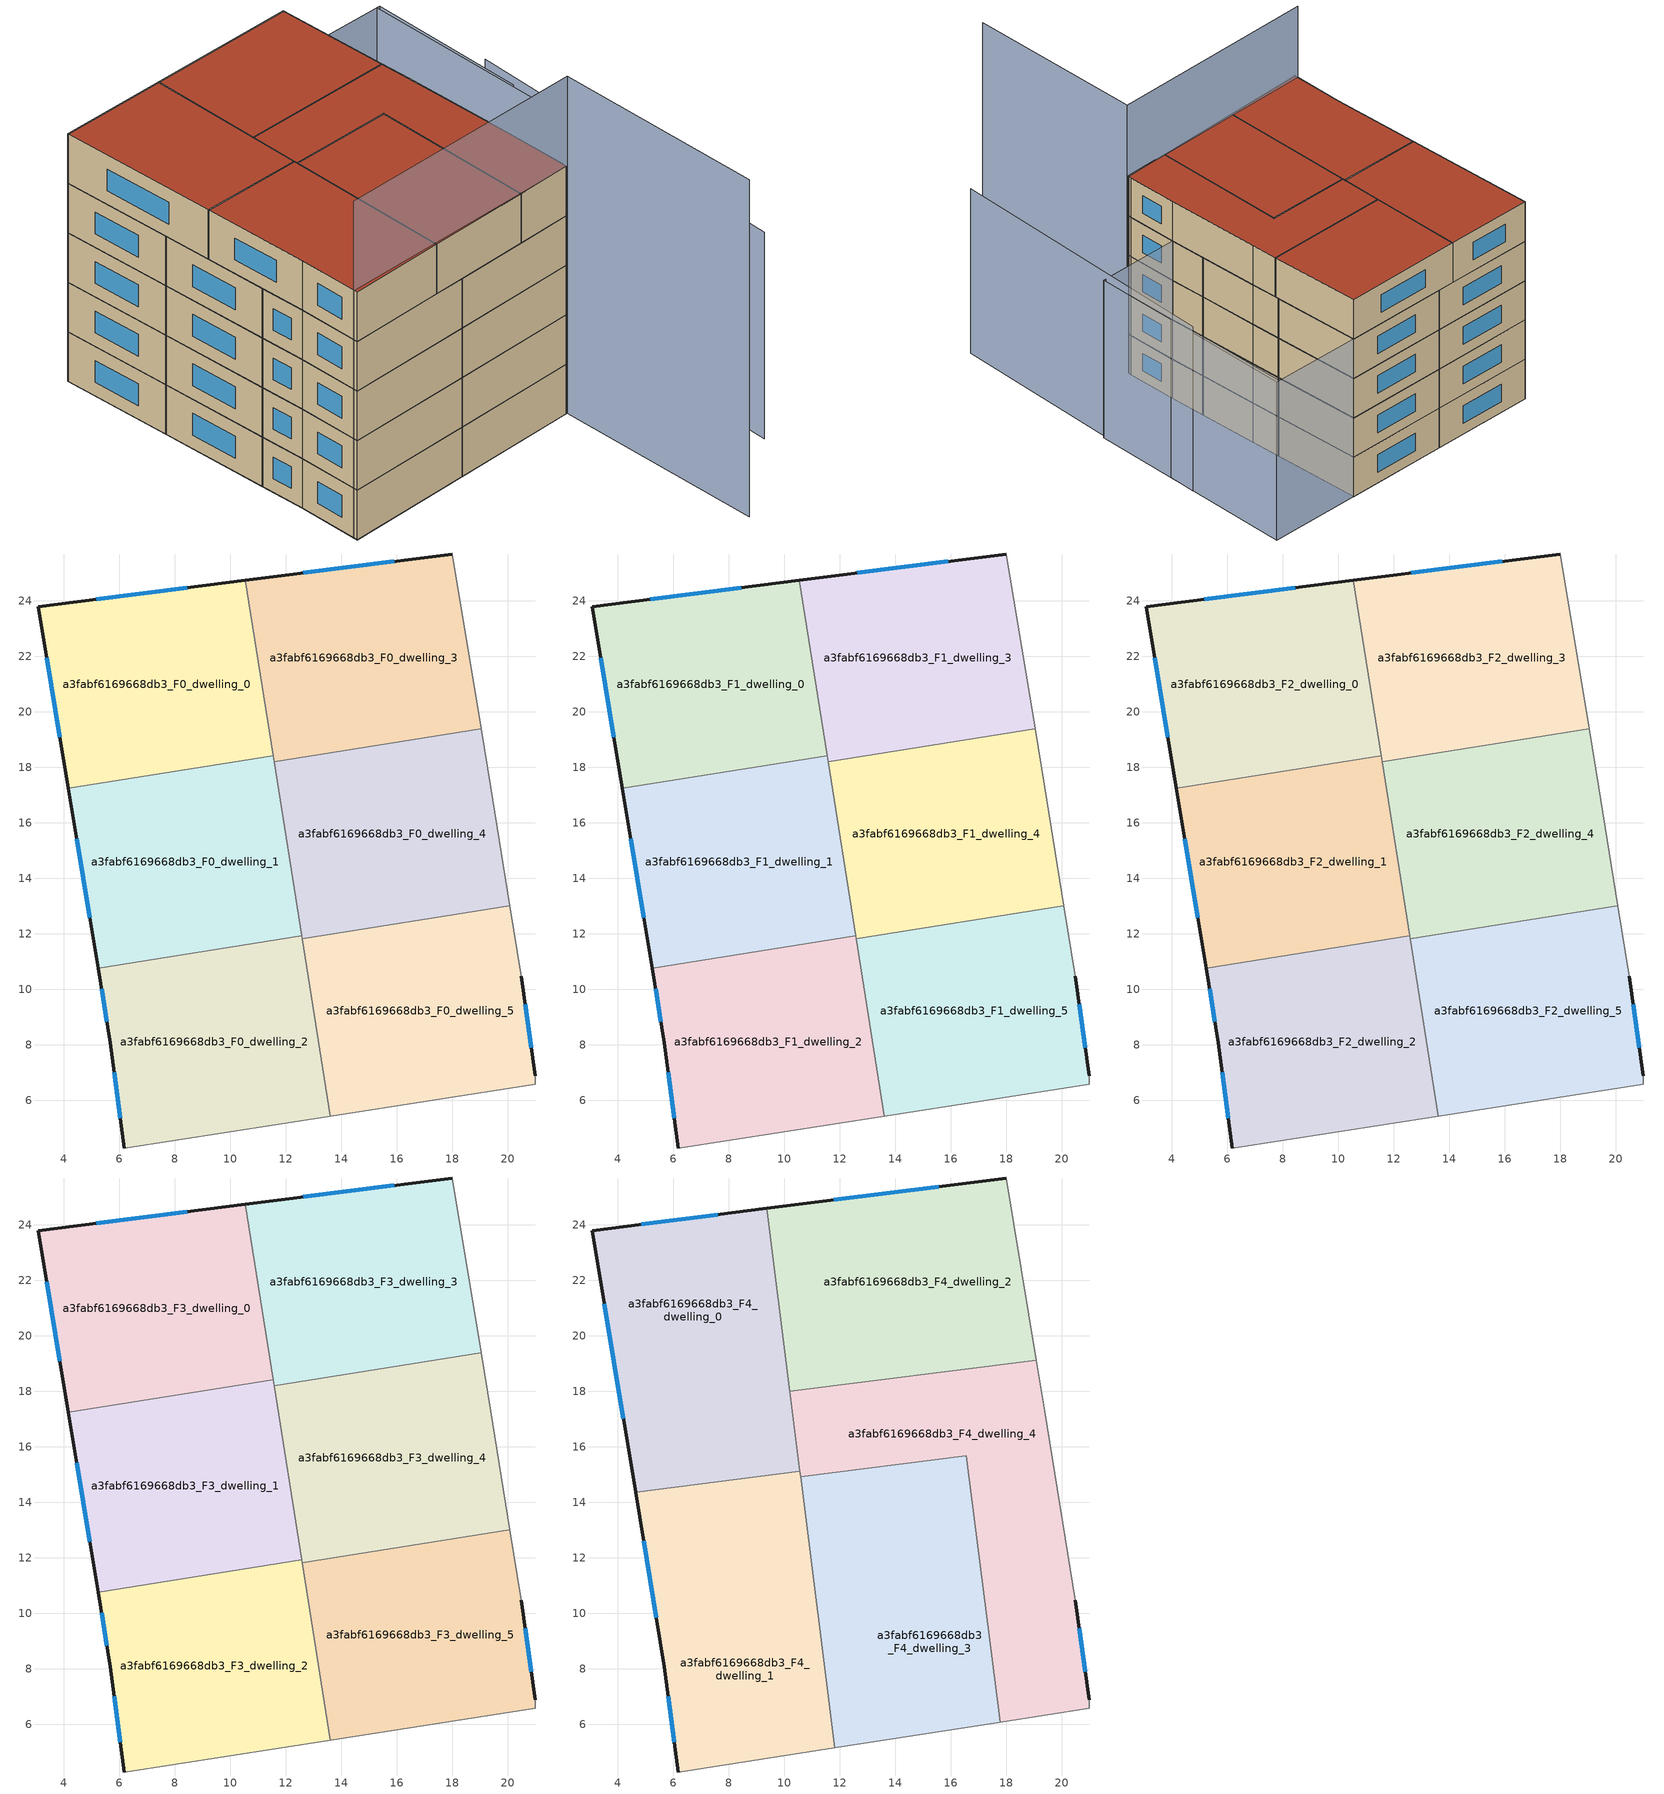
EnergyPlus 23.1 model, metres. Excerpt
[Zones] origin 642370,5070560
a3fabf6169668db3_F0_dwelling_0
 floor ground (EU_floor_Construction): 11.55,18.41 10.55,24.75 3.08,23.79 4.16,17.24 z0
 wall outside (EU_wall_Construction): 4.16,17.24 3.08,23.79 10.55,24.75 z0:3
 wall to a3fabf6169668db3_F0_dwelling_3 (EU_wall_Construction): 10.55,24.75 11.55,18.41 z0:3
 wall to a3fabf6169668db3_F0_dwelling_1 (EU_wall_Construction): 11.55,18.41 4.16,17.24 z0:3
 window (EU_Window_Construction): 3.86,19.08 3.38,21.96 / 5.17,24.06 8.45,24.48 z0.84:2.16
a3fabf6169668db3_F0_dwelling_1
 floor ground (EU_floor_Construction): 12.58,11.93 11.55,18.41 4.16,17.24 5.23,10.77 z0
 wall outside (EU_wall_Construction): 5.23,10.77 4.16,17.24 z0:3
 wall to a3fabf6169668db3_F0_dwelling_2 (EU_wall_Construction): 12.58,11.93 5.23,10.77 z0:3
 wall to a3fabf6169668db3_F0_dwelling_4 (EU_wall_Construction): 11.58,18.21 12.58,11.93 z0:3
 wall to a3fabf6169668db3_F0_dwelling_3 (EU_wall_Construction): 11.55,18.41 11.58,18.21 z0:3
 window (EU_Window_Construction): 4.93,12.58 4.46,15.43 z0.84:2.16
a3fabf6169668db3_F0_dwelling_2
 floor ground (EU_floor_Construction): 13.61,5.43 12.58,11.93 5.23,10.77 5.68,8.08 6.18,4.28 z0
 wall outside (EU_wall_Construction): 6.18,4.28 5.68,8.08 5.23,10.77 z0:3
 wall adiabatic (EU_wall_Construction): 13.61,5.43 6.18,4.28 z0:3
 wall to a3fabf6169668db3_F0_dwelling_5 (EU_wall_Construction): 12.6,11.82 13.61,5.43 z0:3
 wall to a3fabf6169668db3_F0_dwelling_4 (EU_wall_Construction): 12.58,11.93 12.6,11.82 z0:3
 window (EU_Window_Construction): 5.55,8.83 5.36,10.01 / 6.04,5.35 5.82,7.02 z0.84:2.16
a3fabf6169668db3_F0_dwelling_3
 floor ground (EU_floor_Construction): 19.04,19.39 17.99,25.69 10.55,24.75 11.58,18.21 z0
 wall outside (EU_wall_Construction): 10.55,24.75 17.99,25.69 z0:3
 wall adiabatic (EU_wall_Construction): 17.99,25.69 19.04,19.39 z0:3
 wall to a3fabf6169668db3_F0_dwelling_4 (EU_wall_Construction): 19.04,19.39 11.58,18.21 z0:3
 window (EU_Window_Construction): 12.63,25.01 15.91,25.43 z0.84:2.16
a3fabf6169668db3_F0_dwelling_4
 floor ground (EU_floor_Construction): 20.08,13 19.39,17.29 19.04,19.39 11.58,18.21 12.6,11.82 z0
 wall adiabatic (EU_wall_Construction): 19.04,19.39 19.39,17.29 20.08,13 z0:3
 wall to a3fabf6169668db3_F0_dwelling_5 (EU_wall_Construction): 20.08,13 12.6,11.82 z0:3
a3fabf6169668db3_F0_dwelling_5
 floor ground (EU_floor_Construction): 20.99,6.58 20.99,6.88 20.49,10.48 20.08,13 12.6,11.82 13.61,5.43 z0
 wall outside (EU_wall_Construction): 20.49,10.48 20.99,6.88 z0:3
 wall adiabatic (EU_wall_Construction): 20.08,13 20.49,10.48 / 20.99,6.88 20.99,6.58 13.61,5.43 z0:3
 window (EU_Window_Construction): 20.63,9.47 20.85,7.89 z0.84:2.16
a3fabf6169668db3_F1_dwelling_0
 floor to a3fabf6169668db3_F0_dwelling_0 (EU_floor_Construction): 11.55,18.41 10.55,24.75 3.08,23.79 4.16,17.24 z3
 wall outside (EU_wall_Construction): 4.16,17.24 3.08,23.79 10.55,24.75 z3:6
 wall to a3fabf6169668db3_F1_dwelling_3 (EU_wall_Construction): 10.55,24.75 11.55,18.41 z3:6
 wall to a3fabf6169668db3_F1_dwelling_1 (EU_wall_Construction): 11.55,18.41 4.16,17.24 z3:6
 window (EU_Window_Construction): 3.86,19.08 3.38,21.96 / 5.17,24.06 8.45,24.48 z3.84:5.16
a3fabf6169668db3_F1_dwelling_1
 floor to a3fabf6169668db3_F0_dwelling_1 (EU_floor_Construction): 12.58,11.93 11.55,18.41 4.16,17.24 5.23,10.77 z3
 wall outside (EU_wall_Construction): 5.23,10.77 4.16,17.24 z3:6
 wall to a3fabf6169668db3_F1_dwelling_2 (EU_wall_Construction): 12.58,11.93 5.23,10.77 z3:6
 wall to a3fabf6169668db3_F1_dwelling_4 (EU_wall_Construction): 11.58,18.21 12.58,11.93 z3:6
 wall to a3fabf6169668db3_F1_dwelling_3 (EU_wall_Construction): 11.55,18.41 11.58,18.21 z3:6
 window (EU_Window_Construction): 4.93,12.58 4.46,15.43 z3.84:5.16
a3fabf6169668db3_F1_dwelling_2
 floor to a3fabf6169668db3_F0_dwelling_2 (EU_floor_Construction): 13.61,5.43 12.58,11.93 5.23,10.77 5.68,8.08 6.18,4.28 z3
 wall outside (EU_wall_Construction): 6.18,4.28 5.68,8.08 5.23,10.77 z3:6
 wall adiabatic (EU_wall_Construction): 13.61,5.43 6.18,4.28 z3:6
 wall to a3fabf6169668db3_F1_dwelling_5 (EU_wall_Construction): 12.6,11.82 13.61,5.43 z3:6
 wall to a3fabf6169668db3_F1_dwelling_4 (EU_wall_Construction): 12.58,11.93 12.6,11.82 z3:6
 window (EU_Window_Construction): 5.55,8.83 5.36,10.01 / 6.04,5.35 5.82,7.02 z3.84:5.16
a3fabf6169668db3_F1_dwelling_3
 floor to a3fabf6169668db3_F0_dwelling_3 (EU_floor_Construction): 19.04,19.39 17.99,25.69 10.55,24.75 11.58,18.21 z3
 wall outside (EU_wall_Construction): 10.55,24.75 17.99,25.69 z3:6
 wall adiabatic (EU_wall_Construction): 17.99,25.69 19.04,19.39 z3:6
 wall to a3fabf6169668db3_F1_dwelling_4 (EU_wall_Construction): 19.04,19.39 11.58,18.21 z3:6
 window (EU_Window_Construction): 12.63,25.01 15.91,25.43 z3.84:5.16
a3fabf6169668db3_F1_dwelling_4
 floor to a3fabf6169668db3_F0_dwelling_4 (EU_floor_Construction): 20.08,13 19.39,17.29 19.04,19.39 11.58,18.21 12.6,11.82 z3
 wall adiabatic (EU_wall_Construction): 19.04,19.39 19.39,17.29 20.08,13 z3:6
 wall to a3fabf6169668db3_F1_dwelling_5 (EU_wall_Construction): 20.08,13 12.6,11.82 z3:6
a3fabf6169668db3_F1_dwelling_5
 floor to a3fabf6169668db3_F0_dwelling_5 (EU_floor_Construction): 20.99,6.58 20.99,6.88 20.49,10.48 20.08,13 12.6,11.82 13.61,5.43 z3
 wall outside (EU_wall_Construction): 20.49,10.48 20.99,6.88 z3:6
 wall adiabatic (EU_wall_Construction): 20.08,13 20.49,10.48 / 20.99,6.88 20.99,6.58 13.61,5.43 z3:6
 window (EU_Window_Construction): 20.63,9.47 20.85,7.89 z3.84:5.16
a3fabf6169668db3_F2_dwelling_0
 floor to a3fabf6169668db3_F1_dwelling_0 (EU_floor_Construction): 11.55,18.41 10.55,24.75 3.08,23.79 4.16,17.24 z6
 wall outside (EU_wall_Construction): 4.16,17.24 3.08,23.79 10.55,24.75 z6:9
 wall to a3fabf6169668db3_F2_dwelling_3 (EU_wall_Construction): 10.55,24.75 11.55,18.41 z6:9
 wall to a3fabf6169668db3_F2_dwelling_1 (EU_wall_Construction): 11.55,18.41 4.16,17.24 z6:9
 window (EU_Window_Construction): 3.86,19.08 3.38,21.96 / 5.17,24.06 8.45,24.48 z6.84:8.16
a3fabf6169668db3_F2_dwelling_1
 floor to a3fabf6169668db3_F1_dwelling_1 (EU_floor_Construction): 12.58,11.93 11.55,18.41 4.16,17.24 5.23,10.77 z6
 wall outside (EU_wall_Construction): 5.23,10.77 4.16,17.24 z6:9
 wall to a3fabf6169668db3_F2_dwelling_2 (EU_wall_Construction): 12.58,11.93 5.23,10.77 z6:9
 wall to a3fabf6169668db3_F2_dwelling_4 (EU_wall_Construction): 11.58,18.21 12.58,11.93 z6:9
 wall to a3fabf6169668db3_F2_dwelling_3 (EU_wall_Construction): 11.55,18.41 11.58,18.21 z6:9
 window (EU_Window_Construction): 4.93,12.58 4.46,15.43 z6.84:8.16
a3fabf6169668db3_F2_dwelling_2
 floor to a3fabf6169668db3_F1_dwelling_2 (EU_floor_Construction): 13.61,5.43 12.58,11.93 5.23,10.77 5.68,8.08 6.18,4.28 z6
 wall outside (EU_wall_Construction): 6.18,4.28 5.68,8.08 5.23,10.77 z6:9
 wall adiabatic (EU_wall_Construction): 13.61,5.43 6.18,4.28 z6:9
 wall to a3fabf6169668db3_F2_dwelling_5 (EU_wall_Construction): 12.6,11.82 13.61,5.43 z6:9
 wall to a3fabf6169668db3_F2_dwelling_4 (EU_wall_Construction): 12.58,11.93 12.6,11.82 z6:9
 window (EU_Window_Construction): 5.55,8.83 5.36,10.01 / 6.04,5.35 5.82,7.02 z6.84:8.16
a3fabf6169668db3_F2_dwelling_3
 floor to a3fabf6169668db3_F1_dwelling_3 (EU_floor_Construction): 19.04,19.39 17.99,25.69 10.55,24.75 11.58,18.21 z6
 wall outside (EU_wall_Construction): 10.55,24.75 17.99,25.69 z6:9
 wall adiabatic (EU_wall_Construction): 17.99,25.69 19.04,19.39 z6:9
 wall to a3fabf6169668db3_F2_dwelling_4 (EU_wall_Construction): 19.04,19.39 11.58,18.21 z6:9
 window (EU_Window_Construction): 12.63,25.01 15.91,25.43 z6.84:8.16
a3fabf6169668db3_F2_dwelling_4
 floor to a3fabf6169668db3_F1_dwelling_4 (EU_floor_Construction): 20.08,13 19.39,17.29 19.04,19.39 11.58,18.21 12.6,11.82 z6
 wall adiabatic (EU_wall_Construction): 19.04,19.39 19.39,17.29 20.08,13 z6:9
 wall to a3fabf6169668db3_F2_dwelling_5 (EU_wall_Construction): 20.08,13 12.6,11.82 z6:9
a3fabf6169668db3_F2_dwelling_5
 floor to a3fabf6169668db3_F1_dwelling_5 (EU_floor_Construction): 20.99,6.58 20.99,6.88 20.49,10.48 20.08,13 12.6,11.82 13.61,5.43 z6
 wall outside (EU_wall_Construction): 20.49,10.48 20.99,6.88 z6:9
 wall adiabatic (EU_wall_Construction): 20.08,13 20.49,10.48 / 20.99,6.88 20.99,6.58 13.61,5.43 z6:9
 window (EU_Window_Construction): 20.63,9.47 20.85,7.89 z6.84:8.16
a3fabf6169668db3_F3_dwelling_0
 floor to a3fabf6169668db3_F2_dwelling_0 (EU_floor_Construction): 11.55,18.41 10.55,24.75 3.08,23.79 4.16,17.24 z9
 wall outside (EU_wall_Construction): 4.16,17.24 3.08,23.79 10.55,24.75 z9:12
 wall to a3fabf6169668db3_F3_dwelling_3 (EU_wall_Construction): 10.55,24.75 11.55,18.41 z9:12
 wall to a3fabf6169668db3_F3_dwelling_1 (EU_wall_Construction): 11.55,18.41 4.16,17.24 z9:12
 window (EU_Window_Construction): 3.86,19.08 3.38,21.96 / 5.17,24.06 8.45,24.48 z9.84:11.16
a3fabf6169668db3_F3_dwelling_1
 floor to a3fabf6169668db3_F2_dwelling_1 (EU_floor_Construction): 12.58,11.93 11.55,18.41 4.16,17.24 5.23,10.77 z9
 wall outside (EU_wall_Construction): 5.23,10.77 4.16,17.24 z9:12
 wall to a3fabf6169668db3_F3_dwelling_2 (EU_wall_Construction): 12.58,11.93 5.23,10.77 z9:12
 wall to a3fabf6169668db3_F3_dwelling_4 (EU_wall_Construction): 11.58,18.21 12.58,11.93 z9:12
 wall to a3fabf6169668db3_F3_dwelling_3 (EU_wall_Construction): 11.55,18.41 11.58,18.21 z9:12
 window (EU_Window_Construction): 4.93,12.58 4.46,15.43 z9.84:11.16
a3fabf6169668db3_F3_dwelling_2
 floor to a3fabf6169668db3_F2_dwelling_2 (EU_floor_Construction): 13.61,5.43 12.58,11.93 5.23,10.77 5.68,8.08 6.18,4.28 z9
 wall outside (EU_wall_Construction): 6.18,4.28 5.68,8.08 5.23,10.77 z9:12
 wall adiabatic (EU_wall_Construction): 13.61,5.43 6.18,4.28 z9:12
 wall to a3fabf6169668db3_F3_dwelling_5 (EU_wall_Construction): 12.6,11.82 13.61,5.43 z9:12
 wall to a3fabf6169668db3_F3_dwelling_4 (EU_wall_Construction): 12.58,11.93 12.6,11.82 z9:12
 window (EU_Window_Construction): 5.55,8.83 5.36,10.01 / 6.04,5.35 5.82,7.02 z9.84:11.16
a3fabf6169668db3_F3_dwelling_3
 floor to a3fabf6169668db3_F2_dwelling_3 (EU_floor_Construction): 19.04,19.39 17.99,25.69 10.55,24.75 11.58,18.21 z9
 wall outside (EU_wall_Construction): 10.55,24.75 17.99,25.69 z9:12
 wall adiabatic (EU_wall_Construction): 17.99,25.69 19.04,19.39 z9:12
 wall to a3fabf6169668db3_F3_dwelling_4 (EU_wall_Construction): 19.04,19.39 11.58,18.21 z9:12
 window (EU_Window_Construction): 12.63,25.01 15.91,25.43 z9.84:11.16
a3fabf6169668db3_F3_dwelling_4
 floor to a3fabf6169668db3_F2_dwelling_4 (EU_floor_Construction): 20.08,13 19.39,17.29 19.04,19.39 11.58,18.21 12.6,11.82 z9
 wall adiabatic (EU_wall_Construction): 19.04,19.39 19.39,17.29 20.08,13 z9:12
 wall to a3fabf6169668db3_F3_dwelling_5 (EU_wall_Construction): 20.08,13 12.6,11.82 z9:12
a3fabf6169668db3_F3_dwelling_5
 floor to a3fabf6169668db3_F2_dwelling_5 (EU_floor_Construction): 20.99,6.58 20.99,6.88 20.49,10.48 20.08,13 12.6,11.82 13.61,5.43 z9
 wall outside (EU_wall_Construction): 20.49,10.48 20.99,6.88 z9:12
 wall adiabatic (EU_wall_Construction): 20.08,13 20.49,10.48 / 20.99,6.88 20.99,6.58 13.61,5.43 z9:12
 window (EU_Window_Construction): 20.63,9.47 20.85,7.89 z9.84:11.16
a3fabf6169668db3_F4_dwelling_0
 floor to a3fabf6169668db3_F3_dwelling_0 (EU_floor_Construction): 10.17,18.2 9.36,24.59 3.08,23.79 4.16,17.24 z12
 floor to a3fabf6169668db3_F3_dwelling_1 (EU_floor_Construction): 10.56,15.12 10.17,18.2 4.16,17.24 4.64,14.37 z12
 wall outside (EU_wall_Construction): 4.64,14.37 3.08,23.79 9.36,24.59 z12:15
 wall to a3fabf6169668db3_F4_dwelling_1 (EU_wall_Construction): 10.56,15.12 4.64,14.37 z12:15
 wall to a3fabf6169668db3_F4_dwelling_2 (EU_wall_Construction): 9.36,24.59 10.2,18 z12:15
 wall to a3fabf6169668db3_F4_dwelling_4 (EU_wall_Construction): 10.2,18 10.56,15.12 z12:15
 window (EU_Window_Construction): 4.2,17.01 3.52,21.15 / 4.84,24.02 7.6,24.37 z12.84:14.16
 roof outside (EU_roof_Construction): 9.36,24.59 10.56,15.12 4.64,14.37 3.08,23.79 z15
a3fabf6169668db3_F4_dwelling_1
 floor to a3fabf6169668db3_F3_dwelling_2 (EU_floor_Construction): 11.82,5.16 11,11.68 5.23,10.77 5.68,8.08 6.18,4.28 z12
 floor to a3fabf6169668db3_F3_dwelling_1 (EU_floor_Construction): 11,11.68 10.56,15.12 4.64,14.37 5.23,10.77 z12
 wall outside (EU_wall_Construction): 6.18,4.28 5.68,8.08 4.64,14.37 z12:15
 wall adiabatic (EU_wall_Construction): 11.82,5.16 6.18,4.28 z12:15
 wall to a3fabf6169668db3_F4_dwelling_3 (EU_wall_Construction): 10.59,14.92 11.82,5.16 z12:15
 wall to a3fabf6169668db3_F4_dwelling_4 (EU_wall_Construction): 10.56,15.12 10.59,14.92 z12:15
 window (EU_Window_Construction): 6.04,5.35 5.82,7.02 / 5.39,9.84 4.93,12.61 z12.84:14.16
 roof outside (EU_roof_Construction): 10.56,15.12 11.82,5.16 6.18,4.28 5.68,8.08 4.64,14.37 z15
a3fabf6169668db3_F4_dwelling_2
 floor to a3fabf6169668db3_F3_dwelling_3 (EU_floor_Construction): 19.04,19.39 17.99,25.69 10.55,24.74 11.58,18.21 z12
 floor to a3fabf6169668db3_F3_dwelling_0 (EU_floor_Construction): 11.55,18.41 10.55,24.74 9.36,24.59 10.17,18.2 z12
 floor to a3fabf6169668db3_F3_dwelling_4 (EU_floor_Construction): 19.08,19.12 19.04,19.39 11.58,18.21 11.59,18.17 z12
 floor to a3fabf6169668db3_F3_dwelling_1 (EU_floor_Construction): 11.59,18.17 11.55,18.41 10.17,18.2 10.2,18 z12
 wall outside (EU_wall_Construction): 9.36,24.59 17.99,25.69 z12:15
 wall adiabatic (EU_wall_Construction): 17.99,25.69 19.08,19.12 z12:15
 wall to a3fabf6169668db3_F4_dwelling_4 (EU_wall_Construction): 19.08,19.12 10.2,18 z12:15
 window (EU_Window_Construction): 11.78,24.9 15.57,25.38 z12.84:14.16
 roof outside (EU_roof_Construction): 17.99,25.69 19.08,19.12 10.2,18 9.36,24.59 z15
a3fabf6169668db3_F4_dwelling_3
 floor to a3fabf6169668db3_F3_dwelling_2 (EU_floor_Construction): 13.61,5.43 12.58,11.93 11,11.68 11.82,5.16 z12
 floor to a3fabf6169668db3_F3_dwelling_5 (EU_floor_Construction): 17.78,6.08 16.96,12.51 12.6,11.82 13.61,5.43 z12
 floor to a3fabf6169668db3_F3_dwelling_4 (EU_floor_Construction): 16.96,12.51 16.56,15.67 12.08,15.11 12.58,11.93 12.6,11.82 z12
 floor to a3fabf6169668db3_F3_dwelling_1 (EU_floor_Construction): 12.58,11.93 12.08,15.11 10.59,14.92 11,11.68 z12
 wall to a3fabf6169668db3_F4_dwelling_4 (EU_wall_Construction): 10.59,14.92 16.56,15.67 17.78,6.08 z12:15
 wall adiabatic (EU_wall_Construction): 17.78,6.08 11.82,5.16 z12:15
 roof outside (EU_roof_Construction): 16.56,15.67 17.78,6.08 11.82,5.16 10.59,14.92 z15
a3fabf6169668db3_F4_dwelling_4
 floor to a3fabf6169668db3_F3_dwelling_4 (EU_floor_Construction): 20.08,13 19.39,17.29 19.08,19.12 11.59,18.17 12.08,15.11 16.56,15.67 16.96,12.51 z12
 floor to a3fabf6169668db3_F3_dwelling_5 (EU_floor_Construction): 20.99,6.58 20.99,6.88 20.49,10.48 20.08,13 16.96,12.51 17.78,6.08 z12
 floor to a3fabf6169668db3_F3_dwelling_1 (EU_floor_Construction): 12.08,15.11 11.59,18.17 10.2,18 10.59,14.92 z12
 wall outside (EU_wall_Construction): 20.49,10.48 20.99,6.88 z12:15
 wall adiabatic (EU_wall_Construction): 20.99,6.88 20.99,6.58 17.78,6.08 / 19.08,19.12 19.39,17.29 20.49,10.48 z12:15
 window (EU_Window_Construction): 20.63,9.47 20.85,7.89 z12.84:14.16
 roof outside (EU_roof_Construction): 19.08,19.12 19.39,17.29 20.49,10.48 20.99,6.88 20.99,6.58 17.78,6.08 16.56,15.67 10.59,14.92 10.2,18 z15
shading: 27.46,-1.09 25.54,19.11 z0:12.5; 25.9,14.81 24.39,26.46 / 17.99,25.69 24.6,26.49 / 24.6,26.49 26.44,11.2 / 26.44,11.2 19.84,10.4 / 19.84,10.4 17.99,25.69 z0:12; 6.15,4.51 21.06,6.59 / 21.06,6.59 22.8,-5.94 z0:20.4
[Building]
EU S2 Campaign: North Axis=0; Terrain=City; Solar Distribution=FullExterior
[Site:Location]
Lyon-Bron: Latitude=45.75; Longitude=5; Time Zone=1; Elevation=198
[SizingPeriod:WeatherFileDays]
AnnualSizingPeriod: Begin Month=1; Begin Day of Month=1; End Month=12; End Day of Month=31; Day of Week for Start Day=Monday; Use Weather File Daylight Saving Period=No; Use Weather File Rain and Snow Indicators=No
[MATERIAL]
EU_InternalMass_Material: Roughness=MediumRough; Thickness=0.1; Conductivity=1; Density=1800; Specific Heat=900; Thermal Absorptance=0.9; Solar Absorptance=0.7; Visible Absorptance=0.7
[MATERIAL:NOMASS] Roughness=MediumRough; Thermal Absorptance=0.9; Solar Absorptance=0.7; Visible Absorptance=0.7
Name | Thermal Resistance
EU_wall_NoMass | 0.776494
EU_roof_NoMass | 0.486893
EU_floor_NoMass | 0.421597
[WINDOWMATERIAL:SIMPLEGLAZINGSYSTEM]
EU_Window_SimpleGlazing: UFactor=4.24961; Solar Heat Gain Coefficient=0.83; Visible Transmittance=0.83
[CONSTRUCTION]
EU_wall_Construction: EU_wall_NoMass
EU_roof_Construction: EU_roof_NoMass
EU_floor_Construction: EU_floor_NoMass
EU_InternalMass_Construction: EU_InternalMass_Material
EU_Window_Construction: EU_Window_SimpleGlazing
[ZONE] Type=1; Multiplier=1; Ceiling Height=autocalculate; Floor Area=autocalculate; Part of Total Floor Area=Yes
Name | Volume
a3fabf6169668db3_F0_dwelling_0; a3fabf6169668db3_F1_dwelling_0; a3fabf6169668db3_F2_dwelling_0; a3fabf6169668db3_F3_dwelling_0 | 146.849
a3fabf6169668db3_F4_dwelling_0; a3fabf6169668db3_F4_dwelling_4 | 176.215
a3fabf6169668db3_F0_dwelling_1; a3fabf6169668db3_F1_dwelling_1; a3fabf6169668db3_F2_dwelling_1; a3fabf6169668db3_F3_dwelling_1 | 146.842
a3fabf6169668db3_F4_dwelling_1 | 176.225
a3fabf6169668db3_F0_dwelling_2; a3fabf6169668db3_F1_dwelling_2; a3fabf6169668db3_F2_dwelling_2; a3fabf6169668db3_F3_dwelling_2 | 146.872
a3fabf6169668db3_F4_dwelling_2 | 176.219
a3fabf6169668db3_F0_dwelling_3; a3fabf6169668db3_F1_dwelling_3; a3fabf6169668db3_F2_dwelling_3; a3fabf6169668db3_F3_dwelling_3 | 146.853
a3fabf6169668db3_F4_dwelling_3 | 176.229
a3fabf6169668db3_F0_dwelling_4; a3fabf6169668db3_F1_dwelling_4; a3fabf6169668db3_F2_dwelling_4; a3fabf6169668db3_F3_dwelling_4 | 146.844
a3fabf6169668db3_F0_dwelling_5; a3fabf6169668db3_F1_dwelling_5; a3fabf6169668db3_F2_dwelling_5; a3fabf6169668db3_F3_dwelling_5 | 146.841
[INTERNALMASS] Construction=EU_InternalMass_Construction
Name | Zone or ZoneList | Surface Area
a3fabf6169668db3_F0_dwelling_0_EU_InternalMass | a3fabf6169668db3_F0_dwelling_0 | 48.9497
a3fabf6169668db3_F0_dwelling_1_EU_InternalMass | a3fabf6169668db3_F0_dwelling_1 | 48.9471
a3fabf6169668db3_F0_dwelling_2_EU_InternalMass | a3fabf6169668db3_F0_dwelling_2 | 48.9573
a3fabf6169668db3_F0_dwelling_3_EU_InternalMass | a3fabf6169668db3_F0_dwelling_3 | 48.951
a3fabf6169668db3_F0_dwelling_4_EU_InternalMass | a3fabf6169668db3_F0_dwelling_4 | 48.948
a3fabf6169668db3_F0_dwelling_5_EU_InternalMass | a3fabf6169668db3_F0_dwelling_5 | 48.9466
a3fabf6169668db3_F1_dwelling_0_EU_InternalMass | a3fabf6169668db3_F1_dwelling_0 | 48.9497
a3fabf6169668db3_F1_dwelling_1_EU_InternalMass | a3fabf6169668db3_F1_dwelling_1 | 48.9471
a3fabf6169668db3_F1_dwelling_2_EU_InternalMass | a3fabf6169668db3_F1_dwelling_2 | 48.9573
a3fabf6169668db3_F1_dwelling_3_EU_InternalMass | a3fabf6169668db3_F1_dwelling_3 | 48.951
a3fabf6169668db3_F1_dwelling_4_EU_InternalMass | a3fabf6169668db3_F1_dwelling_4 | 48.948
a3fabf6169668db3_F1_dwelling_5_EU_InternalMass | a3fabf6169668db3_F1_dwelling_5 | 48.9466
a3fabf6169668db3_F2_dwelling_0_EU_InternalMass | a3fabf6169668db3_F2_dwelling_0 | 48.9497
a3fabf6169668db3_F2_dwelling_1_EU_InternalMass | a3fabf6169668db3_F2_dwelling_1 | 48.9471
a3fabf6169668db3_F2_dwelling_2_EU_InternalMass | a3fabf6169668db3_F2_dwelling_2 | 48.9573
a3fabf6169668db3_F2_dwelling_3_EU_InternalMass | a3fabf6169668db3_F2_dwelling_3 | 48.951
a3fabf6169668db3_F2_dwelling_4_EU_InternalMass | a3fabf6169668db3_F2_dwelling_4 | 48.948
a3fabf6169668db3_F2_dwelling_5_EU_InternalMass | a3fabf6169668db3_F2_dwelling_5 | 48.9466
a3fabf6169668db3_F3_dwelling_0_EU_InternalMass | a3fabf6169668db3_F3_dwelling_0 | 48.9497
a3fabf6169668db3_F3_dwelling_1_EU_InternalMass | a3fabf6169668db3_F3_dwelling_1 | 48.9471
a3fabf6169668db3_F3_dwelling_2_EU_InternalMass | a3fabf6169668db3_F3_dwelling_2 | 48.9573
a3fabf6169668db3_F3_dwelling_3_EU_InternalMass | a3fabf6169668db3_F3_dwelling_3 | 48.951
a3fabf6169668db3_F3_dwelling_4_EU_InternalMass | a3fabf6169668db3_F3_dwelling_4 | 48.948
a3fabf6169668db3_F3_dwelling_5_EU_InternalMass | a3fabf6169668db3_F3_dwelling_5 | 48.9466
a3fabf6169668db3_F4_dwelling_0_EU_InternalMass | a3fabf6169668db3_F4_dwelling_0 | 58.7399
a3fabf6169668db3_F4_dwelling_1_EU_InternalMass | a3fabf6169668db3_F4_dwelling_1 | 58.742
a3fabf6169668db3_F4_dwelling_2_EU_InternalMass | a3fabf6169668db3_F4_dwelling_2 | 58.7386
a3fabf6169668db3_F4_dwelling_3_EU_InternalMass | a3fabf6169668db3_F4_dwelling_3 | 58.7422
a3fabf6169668db3_F4_dwelling_4_EU_InternalMass | a3fabf6169668db3_F4_dwelling_4 | 58.7387
[OTHEREQUIPMENT] Fuel Type=Electricity; Design Level Calculation Method=Watts/Area; Power per Zone Floor Area=1; Fraction Latent=0; Fraction Radiant=0; Fraction Lost=0; Carbon Dioxide Generation Rate=0; EndUse Subcategory=EU_Step8_InternalGains
Name | Zone or ZoneList or Space or SpaceList | Schedule
EU_Step8_InternalGain_a3fabf6169668db3_F0_dwelling_0_f000 | a3fabf6169668db3_F0_dwelling_0 | EU_Step8_GainSchedule_a3fabf6169668db3_F0_dwelling_0_f000
EU_Step8_InternalGain_a3fabf6169668db3_F0_dwelling_1_f000 | a3fabf6169668db3_F0_dwelling_1 | EU_Step8_GainSchedule_a3fabf6169668db3_F0_dwelling_1_f000
EU_Step8_InternalGain_a3fabf6169668db3_F0_dwelling_2_f000 | a3fabf6169668db3_F0_dwelling_2 | EU_Step8_GainSchedule_a3fabf6169668db3_F0_dwelling_2_f000
EU_Step8_InternalGain_a3fabf6169668db3_F0_dwelling_3_f000 | a3fabf6169668db3_F0_dwelling_3 | EU_Step8_GainSchedule_a3fabf6169668db3_F0_dwelling_3_f000
EU_Step8_InternalGain_a3fabf6169668db3_F0_dwelling_4_f000 | a3fabf6169668db3_F0_dwelling_4 | EU_Step8_GainSchedule_a3fabf6169668db3_F0_dwelling_4_f000
EU_Step8_InternalGain_a3fabf6169668db3_F0_dwelling_5_f000 | a3fabf6169668db3_F0_dwelling_5 | EU_Step8_GainSchedule_a3fabf6169668db3_F0_dwelling_5_f000
EU_Step8_InternalGain_a3fabf6169668db3_F1_dwelling_0_f000 | a3fabf6169668db3_F1_dwelling_0 | EU_Step8_GainSchedule_a3fabf6169668db3_F1_dwelling_0_f000
EU_Step8_InternalGain_a3fabf6169668db3_F1_dwelling_1_f000 | a3fabf6169668db3_F1_dwelling_1 | EU_Step8_GainSchedule_a3fabf6169668db3_F1_dwelling_1_f000
EU_Step8_InternalGain_a3fabf6169668db3_F1_dwelling_2_f000 | a3fabf6169668db3_F1_dwelling_2 | EU_Step8_GainSchedule_a3fabf6169668db3_F1_dwelling_2_f000
EU_Step8_InternalGain_a3fabf6169668db3_F1_dwelling_3_f000 | a3fabf6169668db3_F1_dwelling_3 | EU_Step8_GainSchedule_a3fabf6169668db3_F1_dwelling_3_f000
EU_Step8_InternalGain_a3fabf6169668db3_F1_dwelling_4_f000 | a3fabf6169668db3_F1_dwelling_4 | EU_Step8_GainSchedule_a3fabf6169668db3_F1_dwelling_4_f000
EU_Step8_InternalGain_a3fabf6169668db3_F1_dwelling_5_f000 | a3fabf6169668db3_F1_dwelling_5 | EU_Step8_GainSchedule_a3fabf6169668db3_F1_dwelling_5_f000
EU_Step8_InternalGain_a3fabf6169668db3_F2_dwelling_0_f000 | a3fabf6169668db3_F2_dwelling_0 | EU_Step8_GainSchedule_a3fabf6169668db3_F2_dwelling_0_f000
EU_Step8_InternalGain_a3fabf6169668db3_F2_dwelling_1_f000 | a3fabf6169668db3_F2_dwelling_1 | EU_Step8_GainSchedule_a3fabf6169668db3_F2_dwelling_1_f000
EU_Step8_InternalGain_a3fabf6169668db3_F2_dwelling_2_f000 | a3fabf6169668db3_F2_dwelling_2 | EU_Step8_GainSchedule_a3fabf6169668db3_F2_dwelling_2_f000
EU_Step8_InternalGain_a3fabf6169668db3_F2_dwelling_3_f000 | a3fabf6169668db3_F2_dwelling_3 | EU_Step8_GainSchedule_a3fabf6169668db3_F2_dwelling_3_f000
EU_Step8_InternalGain_a3fabf6169668db3_F2_dwelling_4_f000 | a3fabf6169668db3_F2_dwelling_4 | EU_Step8_GainSchedule_a3fabf6169668db3_F2_dwelling_4_f000
EU_Step8_InternalGain_a3fabf6169668db3_F2_dwelling_5_f000 | a3fabf6169668db3_F2_dwelling_5 | EU_Step8_GainSchedule_a3fabf6169668db3_F2_dwelling_5_f000
EU_Step8_InternalGain_a3fabf6169668db3_F3_dwelling_0_f000 | a3fabf6169668db3_F3_dwelling_0 | EU_Step8_GainSchedule_a3fabf6169668db3_F3_dwelling_0_f000
EU_Step8_InternalGain_a3fabf6169668db3_F3_dwelling_1_f000 | a3fabf6169668db3_F3_dwelling_1 | EU_Step8_GainSchedule_a3fabf6169668db3_F3_dwelling_1_f000
EU_Step8_InternalGain_a3fabf6169668db3_F3_dwelling_2_f000 | a3fabf6169668db3_F3_dwelling_2 | EU_Step8_GainSchedule_a3fabf6169668db3_F3_dwelling_2_f000
EU_Step8_InternalGain_a3fabf6169668db3_F3_dwelling_3_f000 | a3fabf6169668db3_F3_dwelling_3 | EU_Step8_GainSchedule_a3fabf6169668db3_F3_dwelling_3_f000
EU_Step8_InternalGain_a3fabf6169668db3_F3_dwelling_4_f000 | a3fabf6169668db3_F3_dwelling_4 | EU_Step8_GainSchedule_a3fabf6169668db3_F3_dwelling_4_f000
EU_Step8_InternalGain_a3fabf6169668db3_F3_dwelling_5_f000 | a3fabf6169668db3_F3_dwelling_5 | EU_Step8_GainSchedule_a3fabf6169668db3_F3_dwelling_5_f000
EU_Step8_InternalGain_a3fabf6169668db3_F4_dwelling_0_f000 | a3fabf6169668db3_F4_dwelling_0 | EU_Step8_GainSchedule_a3fabf6169668db3_F4_dwelling_0_f000
EU_Step8_InternalGain_a3fabf6169668db3_F4_dwelling_1_f000 | a3fabf6169668db3_F4_dwelling_1 | EU_Step8_GainSchedule_a3fabf6169668db3_F4_dwelling_1_f000
EU_Step8_InternalGain_a3fabf6169668db3_F4_dwelling_2_f000 | a3fabf6169668db3_F4_dwelling_2 | EU_Step8_GainSchedule_a3fabf6169668db3_F4_dwelling_2_f000
EU_Step8_InternalGain_a3fabf6169668db3_F4_dwelling_3_f000 | a3fabf6169668db3_F4_dwelling_3 | EU_Step8_GainSchedule_a3fabf6169668db3_F4_dwelling_3_f000
EU_Step8_InternalGain_a3fabf6169668db3_F4_dwelling_4_f000 | a3fabf6169668db3_F4_dwelling_4 | EU_Step8_GainSchedule_a3fabf6169668db3_F4_dwelling_4_f000
[ZONEVENTILATION:DESIGNFLOWRATE] Schedule=EU_AlwaysOn; Design Flow Rate Calculation Method=AirChanges/Hour; Air Changes per Hour=0.693814; Ventilation Type=Natural; Fan Pressure Rise=0; Fan Total Efficiency=1; Constant Term Coefficient=1; Temperature Term Coefficient=0; Velocity Term Coefficient=0; Velocity Squared Term Coefficient=0; Minimum Indoor Temperature=-100; Maximum Indoor Temperature=100; Delta Temperature=-100; Minimum Outdoor Temperature=-100; Maximum Outdoor Temperature=100; Maximum Wind Speed=40
Name | Zone or ZoneList or Space or SpaceList
EU_ConstantAir_a3fabf6169668db3_F0_dwelling_0 | a3fabf6169668db3_F0_dwelling_0
EU_ConstantAir_a3fabf6169668db3_F0_dwelling_1 | a3fabf6169668db3_F0_dwelling_1
EU_ConstantAir_a3fabf6169668db3_F0_dwelling_2 | a3fabf6169668db3_F0_dwelling_2
EU_ConstantAir_a3fabf6169668db3_F0_dwelling_3 | a3fabf6169668db3_F0_dwelling_3
EU_ConstantAir_a3fabf6169668db3_F0_dwelling_4 | a3fabf6169668db3_F0_dwelling_4
EU_ConstantAir_a3fabf6169668db3_F0_dwelling_5 | a3fabf6169668db3_F0_dwelling_5
EU_ConstantAir_a3fabf6169668db3_F1_dwelling_0 | a3fabf6169668db3_F1_dwelling_0
EU_ConstantAir_a3fabf6169668db3_F1_dwelling_1 | a3fabf6169668db3_F1_dwelling_1
EU_ConstantAir_a3fabf6169668db3_F1_dwelling_2 | a3fabf6169668db3_F1_dwelling_2
EU_ConstantAir_a3fabf6169668db3_F1_dwelling_3 | a3fabf6169668db3_F1_dwelling_3
EU_ConstantAir_a3fabf6169668db3_F1_dwelling_4 | a3fabf6169668db3_F1_dwelling_4
EU_ConstantAir_a3fabf6169668db3_F1_dwelling_5 | a3fabf6169668db3_F1_dwelling_5
EU_ConstantAir_a3fabf6169668db3_F2_dwelling_0 | a3fabf6169668db3_F2_dwelling_0
EU_ConstantAir_a3fabf6169668db3_F2_dwelling_1 | a3fabf6169668db3_F2_dwelling_1
EU_ConstantAir_a3fabf6169668db3_F2_dwelling_2 | a3fabf6169668db3_F2_dwelling_2
EU_ConstantAir_a3fabf6169668db3_F2_dwelling_3 | a3fabf6169668db3_F2_dwelling_3
EU_ConstantAir_a3fabf6169668db3_F2_dwelling_4 | a3fabf6169668db3_F2_dwelling_4
EU_ConstantAir_a3fabf6169668db3_F2_dwelling_5 | a3fabf6169668db3_F2_dwelling_5
EU_ConstantAir_a3fabf6169668db3_F3_dwelling_0 | a3fabf6169668db3_F3_dwelling_0
EU_ConstantAir_a3fabf6169668db3_F3_dwelling_1 | a3fabf6169668db3_F3_dwelling_1
EU_ConstantAir_a3fabf6169668db3_F3_dwelling_2 | a3fabf6169668db3_F3_dwelling_2
EU_ConstantAir_a3fabf6169668db3_F3_dwelling_3 | a3fabf6169668db3_F3_dwelling_3
EU_ConstantAir_a3fabf6169668db3_F3_dwelling_4 | a3fabf6169668db3_F3_dwelling_4
EU_ConstantAir_a3fabf6169668db3_F3_dwelling_5 | a3fabf6169668db3_F3_dwelling_5
EU_ConstantAir_a3fabf6169668db3_F4_dwelling_0 | a3fabf6169668db3_F4_dwelling_0
EU_ConstantAir_a3fabf6169668db3_F4_dwelling_1 | a3fabf6169668db3_F4_dwelling_1
EU_ConstantAir_a3fabf6169668db3_F4_dwelling_2 | a3fabf6169668db3_F4_dwelling_2
EU_ConstantAir_a3fabf6169668db3_F4_dwelling_3 | a3fabf6169668db3_F4_dwelling_3
EU_ConstantAir_a3fabf6169668db3_F4_dwelling_4 | a3fabf6169668db3_F4_dwelling_4
[HVACTEMPLATE:THERMOSTAT] Constant Heating Setpoint=20; Constant Cooling Setpoint=50
EU_HeatOnly_a3fabf6169668db3_F0_dwelling_0; EU_HeatOnly_a3fabf6169668db3_F0_dwelling_1; EU_HeatOnly_a3fabf6169668db3_F0_dwelling_2; EU_HeatOnly_a3fabf6169668db3_F0_dwelling_3; EU_HeatOnly_a3fabf6169668db3_F0_dwelling_4; EU_HeatOnly_a3fabf6169668db3_F0_dwelling_5; EU_HeatOnly_a3fabf6169668db3_F1_dwelling_0; EU_HeatOnly_a3fabf6169668db3_F1_dwelling_1; EU_HeatOnly_a3fabf6169668db3_F1_dwelling_2; EU_HeatOnly_a3fabf6169668db3_F1_dwelling_3; EU_HeatOnly_a3fabf6169668db3_F1_dwelling_4; EU_HeatOnly_a3fabf6169668db3_F1_dwelling_5; EU_HeatOnly_a3fabf6169668db3_F2_dwelling_0; EU_HeatOnly_a3fabf6169668db3_F2_dwelling_1; EU_HeatOnly_a3fabf6169668db3_F2_dwelling_2; EU_HeatOnly_a3fabf6169668db3_F2_dwelling_3; EU_HeatOnly_a3fabf6169668db3_F2_dwelling_4; EU_HeatOnly_a3fabf6169668db3_F2_dwelling_5; EU_HeatOnly_a3fabf6169668db3_F3_dwelling_0; EU_HeatOnly_a3fabf6169668db3_F3_dwelling_1; EU_HeatOnly_a3fabf6169668db3_F3_dwelling_2; EU_HeatOnly_a3fabf6169668db3_F3_dwelling_3; EU_HeatOnly_a3fabf6169668db3_F3_dwelling_4; EU_HeatOnly_a3fabf6169668db3_F3_dwelling_5; EU_HeatOnly_a3fabf6169668db3_F4_dwelling_0; EU_HeatOnly_a3fabf6169668db3_F4_dwelling_1; EU_HeatOnly_a3fabf6169668db3_F4_dwelling_2; EU_HeatOnly_a3fabf6169668db3_F4_dwelling_3; EU_HeatOnly_a3fabf6169668db3_F4_dwelling_4
[HVACTEMPLATE:ZONE:IDEALLOADSAIRSYSTEM] System Availability Schedule=EU_AlwaysOn; Maximum Heating Supply Air Temperature=50; Minimum Cooling Supply Air Temperature=13; Maximum Heating Supply Air Humidity Ratio=0.0156; Minimum Cooling Supply Air Humidity Ratio=0.0077; Heating Limit=NoLimit; Cooling Limit=NoLimit; Heating Availability Schedule=EU_AlwaysOn; Cooling Availability Schedule=EU_CoolingOff; Dehumidification Control Type=ConstantSensibleHeatRatio; Cooling Sensible Heat Ratio=0.7; Dehumidification Setpoint=60; Humidification Control Type=None; Humidification Setpoint=30; Outdoor Air Method=None; Outdoor Air Flow Rate per Person=0.00944; Outdoor Air Flow Rate per Zone Floor Area=0; Outdoor Air Flow Rate per Zone=0; Demand Controlled Ventilation Type=None; Outdoor Air Economizer Type=NoEconomizer; Heat Recovery Type=None; Sensible Heat Recovery Effectiveness=0.7; Latent Heat Recovery Effectiveness=0.65
Name | Template Thermostat
a3fabf6169668db3_F0_dwelling_0 | EU_HeatOnly_a3fabf6169668db3_F0_dwelling_0
a3fabf6169668db3_F0_dwelling_1 | EU_HeatOnly_a3fabf6169668db3_F0_dwelling_1
a3fabf6169668db3_F0_dwelling_2 | EU_HeatOnly_a3fabf6169668db3_F0_dwelling_2
a3fabf6169668db3_F0_dwelling_3 | EU_HeatOnly_a3fabf6169668db3_F0_dwelling_3
a3fabf6169668db3_F0_dwelling_4 | EU_HeatOnly_a3fabf6169668db3_F0_dwelling_4
a3fabf6169668db3_F0_dwelling_5 | EU_HeatOnly_a3fabf6169668db3_F0_dwelling_5
a3fabf6169668db3_F1_dwelling_0 | EU_HeatOnly_a3fabf6169668db3_F1_dwelling_0
a3fabf6169668db3_F1_dwelling_1 | EU_HeatOnly_a3fabf6169668db3_F1_dwelling_1
a3fabf6169668db3_F1_dwelling_2 | EU_HeatOnly_a3fabf6169668db3_F1_dwelling_2
a3fabf6169668db3_F1_dwelling_3 | EU_HeatOnly_a3fabf6169668db3_F1_dwelling_3
a3fabf6169668db3_F1_dwelling_4 | EU_HeatOnly_a3fabf6169668db3_F1_dwelling_4
a3fabf6169668db3_F1_dwelling_5 | EU_HeatOnly_a3fabf6169668db3_F1_dwelling_5
a3fabf6169668db3_F2_dwelling_0 | EU_HeatOnly_a3fabf6169668db3_F2_dwelling_0
a3fabf6169668db3_F2_dwelling_1 | EU_HeatOnly_a3fabf6169668db3_F2_dwelling_1
a3fabf6169668db3_F2_dwelling_2 | EU_HeatOnly_a3fabf6169668db3_F2_dwelling_2
a3fabf6169668db3_F2_dwelling_3 | EU_HeatOnly_a3fabf6169668db3_F2_dwelling_3
a3fabf6169668db3_F2_dwelling_4 | EU_HeatOnly_a3fabf6169668db3_F2_dwelling_4
a3fabf6169668db3_F2_dwelling_5 | EU_HeatOnly_a3fabf6169668db3_F2_dwelling_5
a3fabf6169668db3_F3_dwelling_0 | EU_HeatOnly_a3fabf6169668db3_F3_dwelling_0
a3fabf6169668db3_F3_dwelling_1 | EU_HeatOnly_a3fabf6169668db3_F3_dwelling_1
a3fabf6169668db3_F3_dwelling_2 | EU_HeatOnly_a3fabf6169668db3_F3_dwelling_2
a3fabf6169668db3_F3_dwelling_3 | EU_HeatOnly_a3fabf6169668db3_F3_dwelling_3
a3fabf6169668db3_F3_dwelling_4 | EU_HeatOnly_a3fabf6169668db3_F3_dwelling_4
a3fabf6169668db3_F3_dwelling_5 | EU_HeatOnly_a3fabf6169668db3_F3_dwelling_5
a3fabf6169668db3_F4_dwelling_0 | EU_HeatOnly_a3fabf6169668db3_F4_dwelling_0
a3fabf6169668db3_F4_dwelling_1 | EU_HeatOnly_a3fabf6169668db3_F4_dwelling_1
a3fabf6169668db3_F4_dwelling_2 | EU_HeatOnly_a3fabf6169668db3_F4_dwelling_2
a3fabf6169668db3_F4_dwelling_3 | EU_HeatOnly_a3fabf6169668db3_F4_dwelling_3
a3fabf6169668db3_F4_dwelling_4 | EU_HeatOnly_a3fabf6169668db3_F4_dwelling_4
[SIZING:ZONE] Zone Cooling Design Supply Air Temperature Input Method=SupplyAirTemperature; Zone Cooling Design Supply Air Temperature=13; Zone Heating Design Supply Air Temperature Input Method=SupplyAirTemperature; Zone Heating Design Supply Air Temperature=50; Zone Cooling Design Supply Air Humidity Ratio=0.008; Zone Heating Design Supply Air Humidity Ratio=0.008; Cooling Design Air Flow Method=DesignDay; Cooling Design Air Flow Rate=0; Cooling Minimum Air Flow per Zone Floor Area=0.000762; Cooling Minimum Air Flow=0; Cooling Minimum Air Flow Fraction=0.2; Heating Design Air Flow Method=DesignDay; Heating Design Air Flow Rate=0; Heating Maximum Air Flow per Zone Floor Area=0.002032; Heating Maximum Air Flow=0.141576; Heating Maximum Air Flow Fraction=0.3; Account for Dedicated Outdoor Air System=No; Dedicated Outdoor Air System Control Strategy=NeutralSupplyAir; Dedicated Outdoor Air Low Setpoint Temperature for Design=autosize; Dedicated Outdoor Air High Setpoint Temperature for Design=autosize; Zone Load Sizing Method=Sensible Load Only No Latent Load; Zone Latent Cooling Design Supply Air Humidity Ratio Input Method=HumidityRatioDifference; Zone Cooling Design Supply Air Humidity Ratio Difference=0.005; Zone Latent Heating Design Supply Air Humidity Ratio Input Method=HumidityRatioDifference; Zone Humidification Design Supply Air Humidity Ratio Difference=0.005
a3fabf6169668db3_F0_dwelling_0; a3fabf6169668db3_F0_dwelling_1; a3fabf6169668db3_F0_dwelling_2; a3fabf6169668db3_F0_dwelling_3; a3fabf6169668db3_F0_dwelling_4; a3fabf6169668db3_F0_dwelling_5; a3fabf6169668db3_F1_dwelling_0; a3fabf6169668db3_F1_dwelling_1; a3fabf6169668db3_F1_dwelling_2; a3fabf6169668db3_F1_dwelling_3; a3fabf6169668db3_F1_dwelling_4; a3fabf6169668db3_F1_dwelling_5; a3fabf6169668db3_F2_dwelling_0; a3fabf6169668db3_F2_dwelling_1; a3fabf6169668db3_F2_dwelling_2; a3fabf6169668db3_F2_dwelling_3; a3fabf6169668db3_F2_dwelling_4; a3fabf6169668db3_F2_dwelling_5; a3fabf6169668db3_F3_dwelling_0; a3fabf6169668db3_F3_dwelling_1; a3fabf6169668db3_F3_dwelling_2; a3fabf6169668db3_F3_dwelling_3; a3fabf6169668db3_F3_dwelling_4; a3fabf6169668db3_F3_dwelling_5; a3fabf6169668db3_F4_dwelling_0; a3fabf6169668db3_F4_dwelling_1; a3fabf6169668db3_F4_dwelling_2; a3fabf6169668db3_F4_dwelling_3; a3fabf6169668db3_F4_dwelling_4
[SCHEDULE:CONSTANT]
Name | Hourly Value
EU_AlwaysOn | 1
EU_CoolingOff | 0
[SCHEDULE:FILE] Column Number=1; Rows to Skip at Top=0; Number of Hours of Data=8760; Column Separator=Comma; Interpolate to Timestep=No; Minutes per Item=60; Adjust Schedule for Daylight Savings=Yes
Name | File
EU_Step8_GainSchedule_a3fabf6169668db3_F0_dwelling_0_f000 | ../../schedules/a3fabf6169668db3/a3fabf6169668db3_F0_dwelling_0_f000_gain.csv
EU_Step8_GainSchedule_a3fabf6169668db3_F0_dwelling_1_f000 | ../../schedules/a3fabf6169668db3/a3fabf6169668db3_F0_dwelling_1_f000_gain.csv
EU_Step8_GainSchedule_a3fabf6169668db3_F0_dwelling_2_f000 | ../../schedules/a3fabf6169668db3/a3fabf6169668db3_F0_dwelling_2_f000_gain.csv
EU_Step8_GainSchedule_a3fabf6169668db3_F0_dwelling_3_f000 | ../../schedules/a3fabf6169668db3/a3fabf6169668db3_F0_dwelling_3_f000_gain.csv
EU_Step8_GainSchedule_a3fabf6169668db3_F0_dwelling_4_f000 | ../../schedules/a3fabf6169668db3/a3fabf6169668db3_F0_dwelling_4_f000_gain.csv
EU_Step8_GainSchedule_a3fabf6169668db3_F0_dwelling_5_f000 | ../../schedules/a3fabf6169668db3/a3fabf6169668db3_F0_dwelling_5_f000_gain.csv
EU_Step8_GainSchedule_a3fabf6169668db3_F1_dwelling_0_f000 | ../../schedules/a3fabf6169668db3/a3fabf6169668db3_F1_dwelling_0_f000_gain.csv
EU_Step8_GainSchedule_a3fabf6169668db3_F1_dwelling_1_f000 | ../../schedules/a3fabf6169668db3/a3fabf6169668db3_F1_dwelling_1_f000_gain.csv
EU_Step8_GainSchedule_a3fabf6169668db3_F1_dwelling_2_f000 | ../../schedules/a3fabf6169668db3/a3fabf6169668db3_F1_dwelling_2_f000_gain.csv
EU_Step8_GainSchedule_a3fabf6169668db3_F1_dwelling_3_f000 | ../../schedules/a3fabf6169668db3/a3fabf6169668db3_F1_dwelling_3_f000_gain.csv
EU_Step8_GainSchedule_a3fabf6169668db3_F1_dwelling_4_f000 | ../../schedules/a3fabf6169668db3/a3fabf6169668db3_F1_dwelling_4_f000_gain.csv
EU_Step8_GainSchedule_a3fabf6169668db3_F1_dwelling_5_f000 | ../../schedules/a3fabf6169668db3/a3fabf6169668db3_F1_dwelling_5_f000_gain.csv
EU_Step8_GainSchedule_a3fabf6169668db3_F2_dwelling_0_f000 | ../../schedules/a3fabf6169668db3/a3fabf6169668db3_F2_dwelling_0_f000_gain.csv
EU_Step8_GainSchedule_a3fabf6169668db3_F2_dwelling_1_f000 | ../../schedules/a3fabf6169668db3/a3fabf6169668db3_F2_dwelling_1_f000_gain.csv
EU_Step8_GainSchedule_a3fabf6169668db3_F2_dwelling_2_f000 | ../../schedules/a3fabf6169668db3/a3fabf6169668db3_F2_dwelling_2_f000_gain.csv
EU_Step8_GainSchedule_a3fabf6169668db3_F2_dwelling_3_f000 | ../../schedules/a3fabf6169668db3/a3fabf6169668db3_F2_dwelling_3_f000_gain.csv
EU_Step8_GainSchedule_a3fabf6169668db3_F2_dwelling_4_f000 | ../../schedules/a3fabf6169668db3/a3fabf6169668db3_F2_dwelling_4_f000_gain.csv
EU_Step8_GainSchedule_a3fabf6169668db3_F2_dwelling_5_f000 | ../../schedules/a3fabf6169668db3/a3fabf6169668db3_F2_dwelling_5_f000_gain.csv
EU_Step8_GainSchedule_a3fabf6169668db3_F3_dwelling_0_f000 | ../../schedules/a3fabf6169668db3/a3fabf6169668db3_F3_dwelling_0_f000_gain.csv
EU_Step8_GainSchedule_a3fabf6169668db3_F3_dwelling_1_f000 | ../../schedules/a3fabf6169668db3/a3fabf6169668db3_F3_dwelling_1_f000_gain.csv
EU_Step8_GainSchedule_a3fabf6169668db3_F3_dwelling_2_f000 | ../../schedules/a3fabf6169668db3/a3fabf6169668db3_F3_dwelling_2_f000_gain.csv
EU_Step8_GainSchedule_a3fabf6169668db3_F3_dwelling_3_f000 | ../../schedules/a3fabf6169668db3/a3fabf6169668db3_F3_dwelling_3_f000_gain.csv
EU_Step8_GainSchedule_a3fabf6169668db3_F3_dwelling_4_f000 | ../../schedules/a3fabf6169668db3/a3fabf6169668db3_F3_dwelling_4_f000_gain.csv
EU_Step8_GainSchedule_a3fabf6169668db3_F3_dwelling_5_f000 | ../../schedules/a3fabf6169668db3/a3fabf6169668db3_F3_dwelling_5_f000_gain.csv
EU_Step8_GainSchedule_a3fabf6169668db3_F4_dwelling_0_f000 | ../../schedules/a3fabf6169668db3/a3fabf6169668db3_F4_dwelling_0_f000_gain.csv
EU_Step8_GainSchedule_a3fabf6169668db3_F4_dwelling_1_f000 | ../../schedules/a3fabf6169668db3/a3fabf6169668db3_F4_dwelling_1_f000_gain.csv
EU_Step8_GainSchedule_a3fabf6169668db3_F4_dwelling_2_f000 | ../../schedules/a3fabf6169668db3/a3fabf6169668db3_F4_dwelling_2_f000_gain.csv
EU_Step8_GainSchedule_a3fabf6169668db3_F4_dwelling_3_f000 | ../../schedules/a3fabf6169668db3/a3fabf6169668db3_F4_dwelling_3_f000_gain.csv
EU_Step8_GainSchedule_a3fabf6169668db3_F4_dwelling_4_f000 | ../../schedules/a3fabf6169668db3/a3fabf6169668db3_F4_dwelling_4_f000_gain.csv
